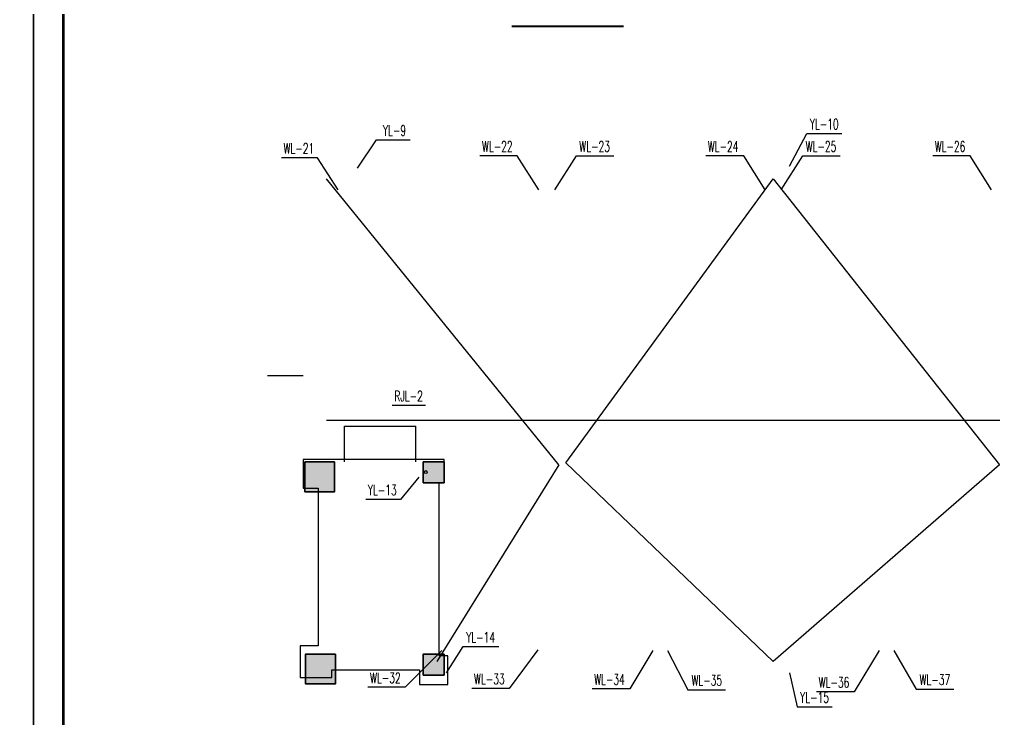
# Model space of a CAD drawing. Extents: x -46552 to 500351, y 55470 to 139570.
# Drawn here: x 294231 to 326963, y 74318 to 97803 of the extents above; entities that cross this region are included whole.
import ezdxf

# ---------------------------------------------------------------- set-up
doc = ezdxf.new("R2010")
doc.units = 0
doc.header["$LTSCALE"] = 1000
doc.header["$MEASUREMENT"] = 0
for name, color, linetype in [('DIM_SYMB', 3, 'Continuous'), ('DIM_污水', 3, 'Continuous'), ('DIM_热给水', 3, 'Continuous'), ('DIM_雨水', 3, 'Continuous'), ('GROUND', 2, 'Continuous'), ('PUB_TITLE', 7, 'Continuous')]:
    doc.layers.add(name, color=color, linetype=linetype)
doc.layers.add('砼柱', color=2, linetype='Continuous', lineweight=35)
doc.styles.add('_TWT_SERIAL', font='COMPLEX', dxfattribs={"width": 0.8, "height": 3.5, "bigfont": 'HZTXT'})

msp = doc.modelspace()

# ---------------------------------------------------------------- hatches: boundary and pattern name
at = {"layer": '砼柱'}
h = msp.add_hatch(color=256, dxfattribs=at)
h.paths.add_polyline_path([(308486, 76510), (307786, 76510), (307786, 75810), (308486, 75810)])
h.paths.add_polyline_path([(308486, 82960), (307786, 82960), (307786, 82260), (308486, 82260)])
h.paths.add_polyline_path([(304836, 76510), (303836, 76510), (303836, 75510), (304836, 75510)])
h.paths.add_polyline_path([(304811, 82960), (303811, 82960), (303811, 81960), (304811, 81960)])

# ---------------------------------------------------------------- linework, layer by layer
for p, q in [((312333, 82860), (304536, 92460)), ((312569, 82930), (319536, 92460)), ((319536, 92460), (327136, 82860)), ((304536, 84361), (342136, 84361)), ((305136, 82960), (305136, 84160)), ((305136, 84160), (307536, 84160)), ((307536, 82960), (307536, 84160)), ((312333, 82860), (308236, 76260)), ((319536, 76260), (312569, 82930)), ((327136, 82860), (319536, 76260))]:
    msp.add_line(p, q)
msp.add_lwpolyline([(303656, 75730), (304716, 75730), (304716, 75980), (307656, 75980), (307656, 75491), (308616, 75491), (308616, 76451), (308316, 76451), (308323, 82260), (308486, 82260), (308486, 83039), (303756, 83039), (303756, 82080), (304256, 82080), (304256, 76790), (303656, 76790)], close=True)
msp.add_circle((307870, 82619), 50)
at = {"layer": 'DIM_SYMB', "const_width": 70}
msp.add_lwpolyline([(310750, 97576), (314508, 97576)], dxfattribs=at)
at = {"layer": 'DIM_污水'}
for p, q in [((304232, 93163), (303028, 93163)), ((304931, 92090), (304232, 93163)), ((310943, 93227), (309688, 93227)), ((311666, 92090), (310943, 93227)), ((312206, 92090), (312928, 93227)), ((312928, 93227), (314183, 93227)), ((318543, 93227), (317268, 93227)), ((319266, 92090), (318543, 93227)), ((319806, 92090), (320528, 93227)), ((320528, 93227), (321783, 93227)), ((326143, 93227), (324888, 93227)), ((326866, 92090), (326143, 93227)), ((308406, 76630), (307175, 75399)), ((311636, 76660), (310664, 75363)), ((315491, 76630), (314720, 75344)), ((315981, 76630), (316672, 75317)), ((323091, 76630), (322257, 75249)), ((323581, 76630), (324331, 75336)), ((307175, 75399), (305930, 75399)), ((310664, 75363), (309420, 75363)), ((314720, 75344), (313455, 75344)), ((316672, 75317), (317937, 75317)), ((324331, 75336), (325596, 75336)), ((322257, 75249), (320992, 75249))]:
    msp.add_line(p, q, dxfattribs=at)
at = {"layer": 'DIM_热给水'}
msp.add_line((307864, 84853), (306742, 84853), dxfattribs=at)
at = {"layer": 'DIM_雨水'}
for p, q in [((320084, 92881), (320660, 93976)), ((320660, 93976), (321834, 93976)), ((305575, 92819), (306219, 93763)), ((306219, 93763), (307343, 93763)), ((307635, 82448), (307027, 81701)), ((307027, 81701), (305853, 81701)), ((308565, 75886), (309125, 76762)), ((309125, 76762), (310319, 76762)), ((320086, 75878), (320334, 74742)), ((320334, 74742), (321508, 74742))]:
    msp.add_line(p, q, dxfattribs=at)
at = {"layer": 'GROUND'}
msp.add_line((302556, 85860), (303756, 85860), dxfattribs=at)
at = {"layer": 'PUB_TITLE', "color": 4}
for points in [[(235302, 55470), (294702, 55470), (294702, 139570), (235302, 139570)], [(294702, 55470), (354102, 55470), (354102, 139570), (294702, 139570)]]:
    msp.add_lwpolyline(points, close=True, dxfattribs=at)
at = {"layer": 'PUB_TITLE', "color": 4, "const_width": 100}
msp.add_lwpolyline([(295702, 56470), (353102, 56470), (353102, 137070), (295702, 137070)], close=True, dxfattribs=at)
at = {"layer": '砼柱'}
for points in [[(304811, 82960), (303811, 82960), (303811, 81960), (304811, 81960)], [(308486, 82960), (307786, 82960), (307786, 82260), (308486, 82260)], [(304836, 76510), (303836, 76510), (303836, 75510), (304836, 75510)], [(308486, 76510), (307786, 76510), (307786, 75810), (308486, 75810)]]:
    msp.add_lwpolyline(points, close=True, dxfattribs=at)

# ---------------------------------------------------------------- texts
at = {"layer": 'DIM_污水', "color": 7, "style": '_TWT_SERIAL', "width": 0.64}
for s, p in [('WL-21', (303098, 93303)), ('WL-22', (309758, 93367)), ('WL-23', (313025, 93367)), ('WL-24', (317338, 93367)), ('WL-25', (320625, 93367)), ('WL-26', (324958, 93367)), ('WL-32', (306000, 75539)), ('WL-33', (309490, 75503)), ('WL-34', (313525, 75484)), ('WL-35', (316790, 75457)), ('WL-36', (321062, 75389)), ('WL-37', (324449, 75476))]:
    msp.add_text(s, height=350, dxfattribs=at).set_placement(p)
at = {"layer": 'DIM_热给水', "color": 7, "style": '_TWT_SERIAL', "width": 0.64}
msp.add_text('RJL-2', height=350, dxfattribs=at).set_placement((306812, 84993))
at = {"layer": 'DIM_雨水', "color": 7, "style": '_TWT_SERIAL', "width": 0.64}
for s, p in [('YL-10', (320761, 94116)), ('YL-9', (306430, 93903)), ('YL-13', (305923, 81841)), ('YL-14', (309225, 76902)), ('YL-15', (320436, 74882))]:
    msp.add_text(s, height=350, dxfattribs=at).set_placement(p)

doc.saveas('drawing.dxf')
